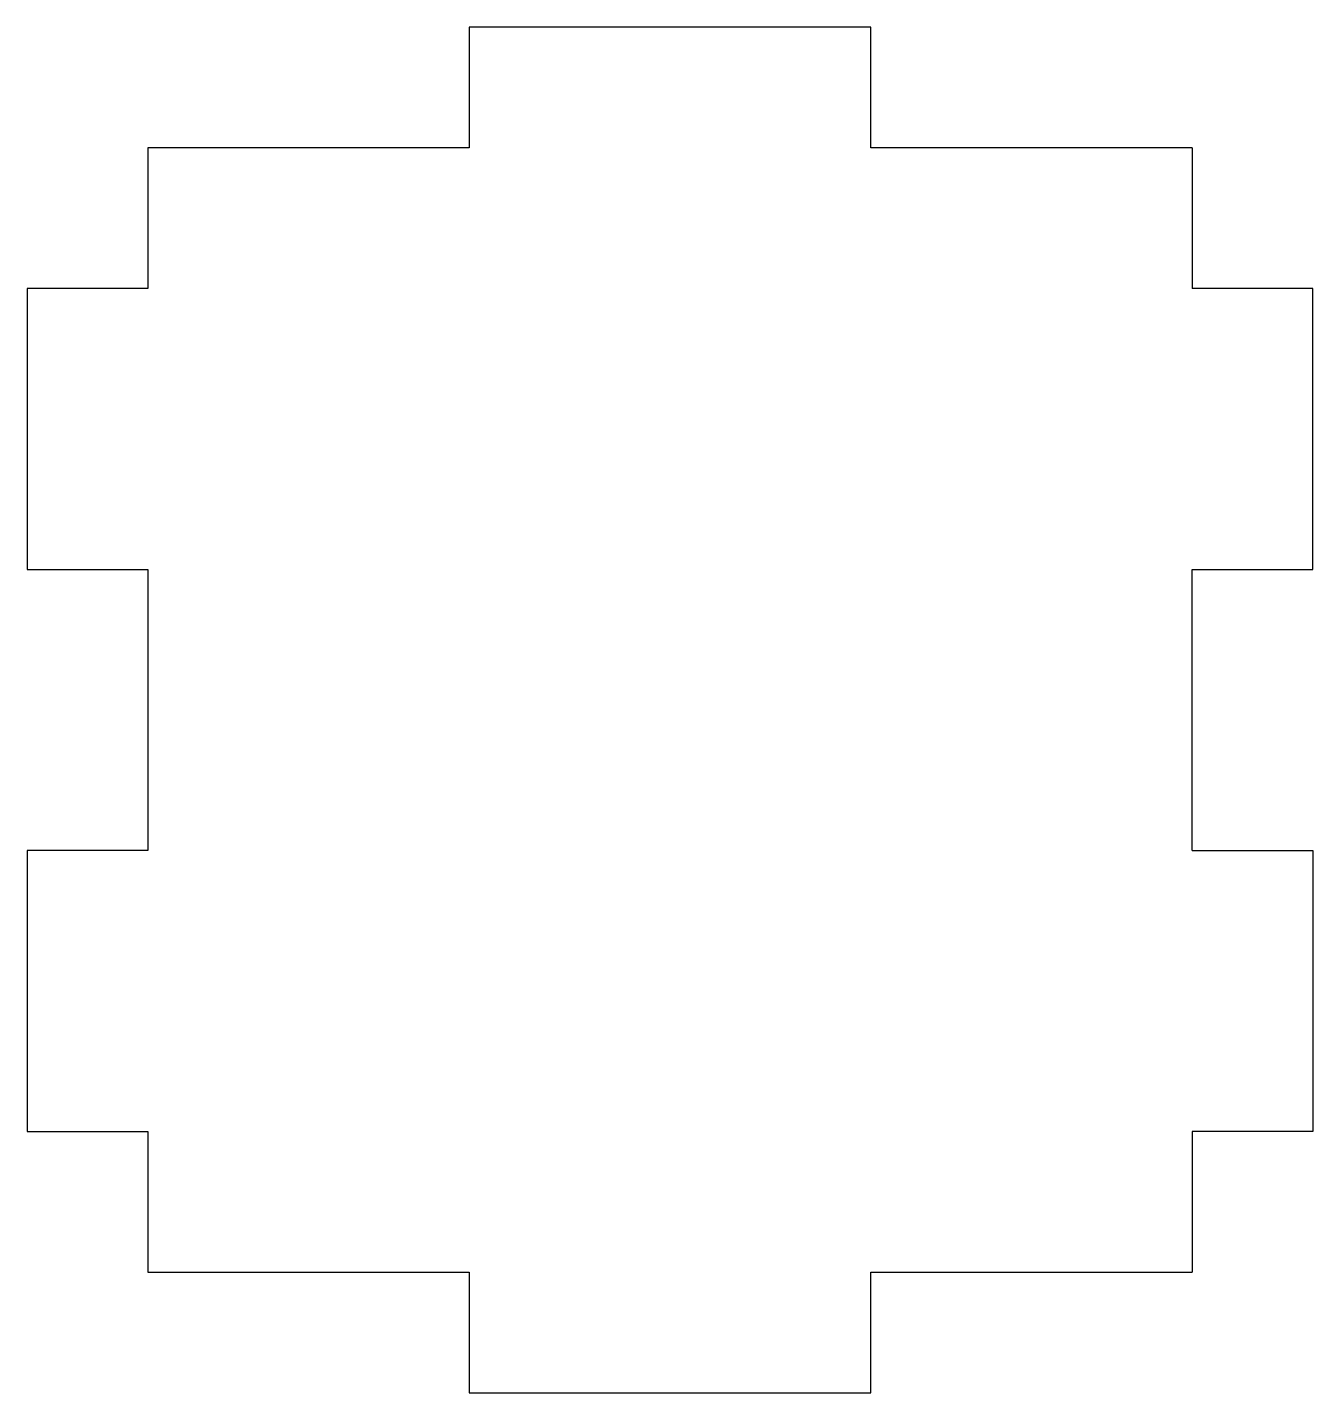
# Model space of a CAD drawing. Extents: x 0 to 32, y -3 to 31.
import ezdxf

# ---------------------------------------------------------------- set-up
doc = ezdxf.new("R2010")
doc.units = 0
doc.layers.get('0').update_dxf_attribs({"linetype": 'continuous'})

# ---------------------------------------------------------------- blocks, each defined once
blk = doc.blocks.new('PAD005')
at = {"color": 0}
for p, q in [((21, 31), (11, 31)), ((11, 31), (11, 28)), ((21, 28), (21, 31)), ((11, 28), (3, 28)), ((3, 28), (3, 24.5)), ((29, 28), (21, 28)), ((29, 28), (29, 24.5)), ((3, 24.5), (0, 24.5)), ((0, 24.5), (0, 17.5)), ((32, 24.5), (29, 24.5)), ((32, 17.5), (32, 24.5)), ((0, 17.5), (3, 17.5)), ((3, 17.5), (3, 10.5)), ((29, 10.5), (29, 17.5)), ((29, 17.5), (32, 17.5)), ((3, 10.5), (0, 10.5)), ((0, 10.5), (0, 3.5)), ((29, 10.5), (32, 10.5)), ((32, 10.5), (32, 3.5)), ((0, 3.5), (3, 3.5)), ((3, 3.5), (3, 0)), ((29, 3.5), (29, 0)), ((32, 3.5), (29, 3.5)), ((3, 0), (11, 0)), ((11, 0), (11, -3)), ((21, -3), (21, 0)), ((21, 0), (29, 0)), ((11, -3), (21, -3))]:
    blk.add_line(p, q, dxfattribs=at)

msp = doc.modelspace()

# ---------------------------------------------------------------- block references
at = {"color": 0}
msp.add_blockref('PAD005', (0, 0), dxfattribs=at)

doc.saveas('drawing.dxf')
